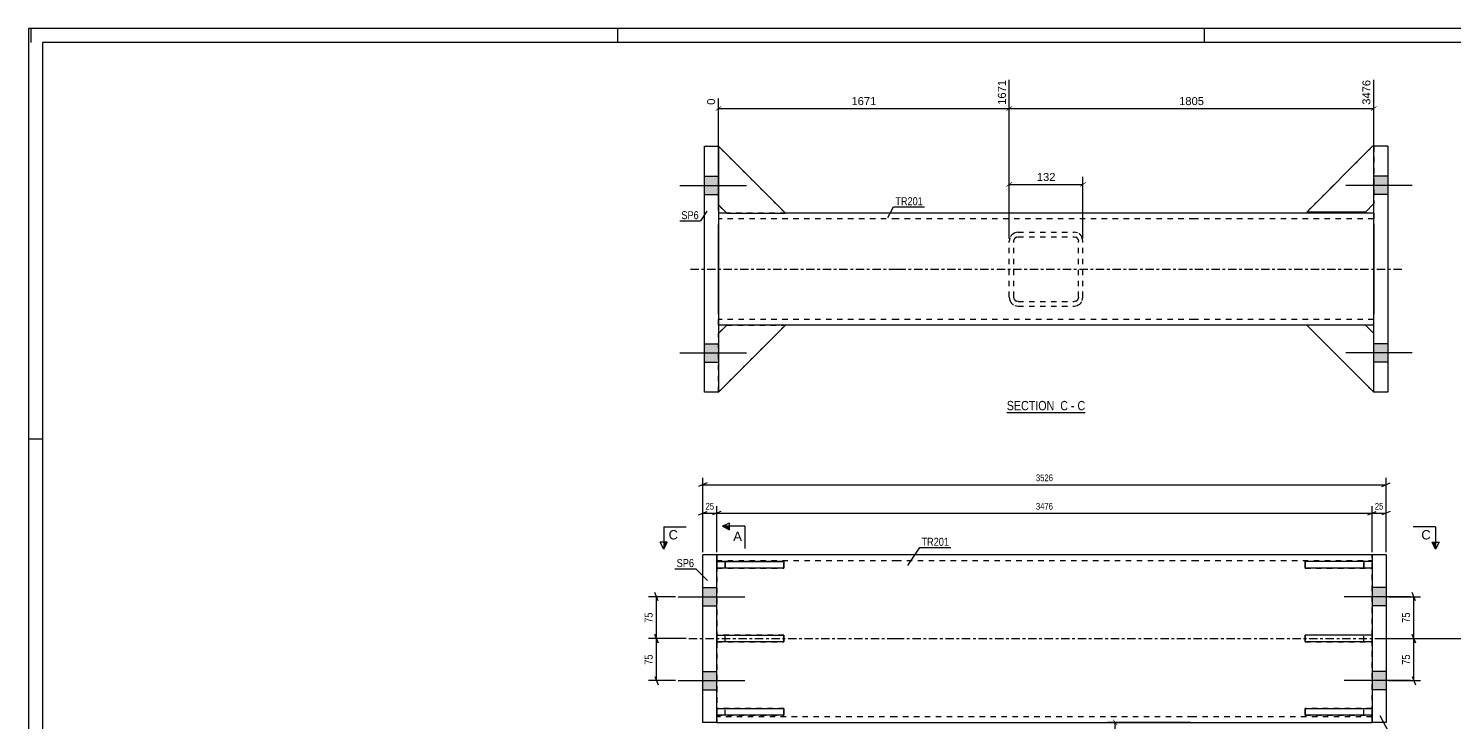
# Model space of a CAD drawing. Header units: millimetres. Extents: x 0 to 841, y 0 to 594.
# Drawn here: x 0 to 510, y 346 to 594 of the extents above; entities that cross this region are included whole.
import ezdxf

# ---------------------------------------------------------------- set-up
doc = ezdxf.new("R2010")
doc.units = ezdxf.units.MM
doc.linetypes.add('DXK_LINE_DOT2', pattern=[3.9198, 1.9599, -1.9599])
doc.linetypes.add('DXK_LINE_DOT3', pattern=[5.9187, 2.979, -0.9799, 0.9799, -0.9799])
doc.styles.add('Arial', font='ARIAL.TTF', dxfattribs={"height": 0.2})
doc.styles.add('Arial Narrow', font='ARIALN.TTF', dxfattribs={"height": 0.2})

# ---------------------------------------------------------------- blocks, each defined once
blk = doc.blocks.new('Unknown-122566683-1134')
at = {"color": 5, "linetype": 'Continuous'}
for p, q in [((841, 594), (0, 594)), ((0, 594), (0, 0)), ((1, 589), (1, 594)), ((211, 589), (211, 594)), ((421, 589), (421, 594)), ((836, 589), (5, 589)), ((5, 589), (5, 5)), ((5, 447), (0, 447))]:
    blk.add_line(p, q, dxfattribs=at)
blk = doc.blocks.new('Unknown-122566683-14 - 1249')
at = {"color": 6, "linetype": 'Continuous'}
blk.add_line((350.23, 456.62), (378.3, 456.62), dxfattribs=at)
at = {"color": 0, "linetype": 'Continuous'}
blk.add_wipeout([(368.33, 457.37), (368.33, 460.87), (350.23, 460.87), (350.23, 457.37)], dxfattribs=at)
blk.add_wipeout([(372.15, 457.37), (372.15, 460.87), (369.38, 460.87), (369.38, 457.37)], dxfattribs=at)
at = {"color": 7, "linetype": 'Continuous', "style": 'Arial Narrow'}
blk.add_text('SECTION ', height=3.34, dxfattribs=at).set_placement((350.23, 457.37))
at = {"color": 0, "linetype": 'Continuous'}
blk.add_wipeout([(374.48, 457.37), (374.48, 460.87), (373.2, 460.87), (373.2, 457.37)], dxfattribs=at)
at = {"color": 7, "linetype": 'Continuous', "style": 'Arial Narrow'}
blk.add_text('C', height=3.34, dxfattribs=at).set_placement((369.38, 457.37))
at = {"color": 0, "linetype": 'Continuous'}
blk.add_wipeout([(378.3, 457.37), (378.3, 460.87), (375.53, 460.87), (375.53, 457.37)], dxfattribs=at)
at = {"color": 7, "linetype": 'Continuous', "style": 'Arial Narrow'}
for s, p in [('C', (375.53, 457.37)), ('-', (373.2, 457.37))]:
    blk.add_text(s, height=3.34, dxfattribs=at).set_placement(p)
blk = doc.blocks.new('Part-122566683-2838 - 2769')
at = {"color": 2, "linetype": 'Continuous'}
for p, q in [((486.01, 405.63), (481.01, 405.63)), ((481.01, 405.63), (481.01, 345.63)), ((486.01, 405.63), (486.01, 345.63)), ((486.01, 345.63), (481.01, 345.63))]:
    blk.add_line(p, q, dxfattribs=at)
blk = doc.blocks.new('Part-122566683-2773 - 2769')
at = {"color": 7, "linetype": 'DXK_LINE_DOT2'}
for p, q in [((270.41, 376.9), (246.41, 376.9)), ((246.41, 376.9), (246.41, 374.5)), ((246.41, 374.5), (270.41, 374.5)), ((249.41, 374.5), (249.41, 376.9)), ((270.41, 374.5), (270.41, 376.9))]:
    blk.add_line(p, q, dxfattribs=at)
blk = doc.blocks.new('Part-122566683-2771 - 2769')
at = {"color": 2, "linetype": 'Continuous'}
for p, q in [((246.41, 403.2), (270.41, 403.2)), ((246.41, 403.2), (246.41, 400.8)), ((270.41, 400.8), (246.41, 400.8)), ((270.41, 403.2), (270.41, 400.8))]:
    blk.add_line(p, q, dxfattribs=at)
at = {"color": 7, "linetype": 'DXK_LINE_DOT2'}
blk.add_line((249.41, 400.8), (249.41, 403.2), dxfattribs=at)
blk = doc.blocks.new('Part-122566683-2780 - 2769')
at = {"color": 2, "linetype": 'Continuous'}
for p, q in [((310.41, 405.63), (246.4, 405.63)), ((416.91, 405.63), (310.51, 405.63)), ((481.01, 405.63), (417.01, 405.63)), ((246.4, 345.63), (310.41, 345.63)), ((310.51, 345.63), (416.91, 345.63)), ((417.01, 345.63), (481.01, 345.63))]:
    blk.add_line(p, q, dxfattribs=at)
at = {"color": 7, "linetype": 'DXK_LINE_DOT2'}
for p, q in [((246.4, 405.63), (246.4, 345.63)), ((246.4, 403.63), (310.41, 403.63)), ((310.51, 403.63), (416.91, 403.63)), ((417.01, 403.63), (481.01, 403.63)), ((481.01, 345.63), (481.01, 405.63)), ((310.41, 347.63), (246.4, 347.63)), ((416.91, 347.63), (310.51, 347.63)), ((481.01, 347.63), (417.01, 347.63))]:
    blk.add_line(p, q, dxfattribs=at)
at = {"color": 7, "linetype": 'DXK_LINE_DOT3'}
for p, q in [((236.4, 375.63), (310.41, 375.63)), ((310.51, 375.63), (416.91, 375.63)), ((417.01, 375.63), (491.01, 375.63))]:
    blk.add_line(p, q, dxfattribs=at)
blk = doc.blocks.new('Part-122566683-2772 - 2769')
at = {"color": 2, "linetype": 'Continuous'}
for p, q in [((246.41, 348.2), (246.41, 350.6)), ((246.41, 350.6), (270.41, 350.6)), ((270.41, 348.2), (246.41, 348.2)), ((270.41, 350.6), (270.41, 348.2))]:
    blk.add_line(p, q, dxfattribs=at)
at = {"color": 7, "linetype": 'DXK_LINE_DOT2'}
blk.add_line((249.41, 348.2), (249.41, 350.6), dxfattribs=at)
blk = doc.blocks.new('Part-122566683-2774 - 2769')
at = {"color": 7, "linetype": 'DXK_LINE_DOT2'}
for p, q in [((270.41, 403.2), (246.41, 403.2)), ((246.41, 403.2), (246.41, 400.8)), ((246.41, 400.8), (270.41, 400.8)), ((249.41, 403.2), (249.41, 400.8)), ((270.41, 400.8), (270.41, 403.2))]:
    blk.add_line(p, q, dxfattribs=at)
blk = doc.blocks.new('Part-122566683-2775 - 2769')
at = {"color": 7, "linetype": 'DXK_LINE_DOT2'}
for p, q in [((270.41, 350.6), (246.41, 350.6)), ((246.41, 350.6), (246.41, 348.2)), ((246.41, 348.2), (270.41, 348.2)), ((249.41, 348.2), (249.41, 350.6)), ((270.41, 348.2), (270.41, 350.6))]:
    blk.add_line(p, q, dxfattribs=at)
blk = doc.blocks.new('Bolt-122566683-2787 - 2769')
at = {"linetype": 'Continuous'}
for points in [[(481.01, 393.93), (481.01, 387.33), (486.01, 387.33), (486.01, 393.93)], [(481.01, 393.93), (481.01, 387.33), (486.01, 387.33), (486.01, 393.93)], [(481.01, 363.93), (481.01, 357.33), (486.01, 357.33), (486.01, 363.93)], [(481.01, 363.93), (481.01, 357.33), (486.01, 357.33), (486.01, 363.93)]]:
    blk.add_hatch(color=1, dxfattribs=at).paths.add_polyline_path(points)
at = {"color": 1, "linetype": 'Continuous'}
for p, q in [((486.01, 393.93), (481.01, 393.93)), ((486.01, 393.93), (481.01, 393.93)), ((494.81, 390.63), (471.01, 390.63)), ((494.81, 390.63), (471.01, 390.63)), ((486.01, 387.33), (481.01, 387.33)), ((486.01, 387.33), (481.01, 387.33)), ((486.01, 363.93), (481.01, 363.93)), ((486.01, 363.93), (481.01, 363.93)), ((494.81, 360.63), (471.01, 360.63)), ((494.81, 360.63), (471.01, 360.63)), ((486.01, 357.33), (481.01, 357.33)), ((486.01, 357.33), (481.01, 357.33))]:
    blk.add_line(p, q, dxfattribs=at)
blk = doc.blocks.new('Bolt-122566683-2789 - 2769')
at = {"linetype": 'Continuous'}
for points in [[(241.4, 393.93), (241.4, 387.33), (246.4, 387.33), (246.4, 393.93)], [(241.4, 393.93), (241.4, 387.33), (246.4, 387.33), (246.4, 393.93)], [(241.4, 363.93), (241.4, 357.33), (246.4, 357.33), (246.4, 363.93)], [(241.4, 363.93), (241.4, 357.33), (246.4, 357.33), (246.4, 363.93)]]:
    blk.add_hatch(color=1, dxfattribs=at).paths.add_polyline_path(points)
at = {"color": 1, "linetype": 'Continuous'}
for p, q in [((241.4, 393.93), (246.4, 393.93)), ((241.4, 393.93), (246.4, 393.93)), ((232.6, 390.63), (256.4, 390.63)), ((232.6, 390.63), (256.4, 390.63)), ((241.4, 387.33), (246.4, 387.33)), ((241.4, 387.33), (246.4, 387.33)), ((241.4, 363.93), (246.4, 363.93)), ((241.4, 363.93), (246.4, 363.93)), ((232.6, 360.63), (256.4, 360.63)), ((232.6, 360.63), (256.4, 360.63)), ((241.4, 357.33), (246.4, 357.33)), ((241.4, 357.33), (246.4, 357.33))]:
    blk.add_line(p, q, dxfattribs=at)
blk = doc.blocks.new('Part-122566683-2810 - 2769')
at = {"color": 2, "linetype": 'Continuous'}
for p, q in [((246.41, 376.9), (270.41, 376.9)), ((246.41, 376.9), (246.41, 374.5)), ((270.41, 374.5), (246.41, 374.5)), ((270.41, 376.9), (270.41, 374.5))]:
    blk.add_line(p, q, dxfattribs=at)
at = {"color": 7, "linetype": 'DXK_LINE_DOT2'}
blk.add_line((249.41, 374.5), (249.41, 376.9), dxfattribs=at)
blk = doc.blocks.new('Part-122566683-2811 - 2769')
at = {"color": 7, "linetype": 'DXK_LINE_DOT2'}
for p, q in [((481.01, 350.6), (457.01, 350.6)), ((457.01, 350.6), (457.01, 348.2)), ((457.01, 348.2), (481.01, 348.2)), ((478.01, 348.2), (478.01, 350.6)), ((481.01, 348.2), (481.01, 350.6))]:
    blk.add_line(p, q, dxfattribs=at)
blk = doc.blocks.new('Part-122566683-2812 - 2769')
at = {"color": 7, "linetype": 'DXK_LINE_DOT2'}
for p, q in [((481.01, 403.2), (457.01, 403.2)), ((457.01, 403.2), (457.01, 400.8)), ((457.01, 400.8), (481.01, 400.8)), ((478.01, 403.2), (478.01, 400.8)), ((481.01, 400.8), (481.01, 403.2))]:
    blk.add_line(p, q, dxfattribs=at)
blk = doc.blocks.new('Part-122566683-2813 - 2769')
at = {"color": 7, "linetype": 'DXK_LINE_DOT2'}
for p, q in [((481.01, 376.9), (457.01, 376.9)), ((457.01, 376.9), (457.01, 374.5)), ((457.01, 374.5), (481.01, 374.5)), ((478.01, 374.5), (478.01, 376.9)), ((481.01, 374.5), (481.01, 376.9))]:
    blk.add_line(p, q, dxfattribs=at)
blk = doc.blocks.new('Part-122566683-2814 - 2769')
at = {"color": 2, "linetype": 'Continuous'}
for p, q in [((457.01, 350.6), (481.01, 350.6)), ((457.01, 348.2), (457.01, 350.6)), ((481.01, 348.2), (457.01, 348.2)), ((481.01, 350.6), (481.01, 348.2))]:
    blk.add_line(p, q, dxfattribs=at)
at = {"color": 7, "linetype": 'DXK_LINE_DOT2'}
blk.add_line((478.01, 348.2), (478.01, 350.6), dxfattribs=at)
blk = doc.blocks.new('Part-122566683-2815 - 2769')
at = {"color": 2, "linetype": 'Continuous'}
for p, q in [((481.01, 403.2), (457.01, 403.2)), ((457.01, 400.8), (457.01, 403.2)), ((481.01, 400.8), (457.01, 400.8)), ((481.01, 403.2), (481.01, 400.8))]:
    blk.add_line(p, q, dxfattribs=at)
at = {"color": 7, "linetype": 'DXK_LINE_DOT2'}
blk.add_line((478.01, 400.8), (478.01, 403.2), dxfattribs=at)
blk = doc.blocks.new('Part-122566683-2816 - 2769')
at = {"color": 2, "linetype": 'Continuous'}
for p, q in [((481.01, 376.9), (457.01, 376.9)), ((457.01, 374.5), (457.01, 376.9)), ((481.01, 374.5), (457.01, 374.5)), ((481.01, 376.9), (481.01, 374.5))]:
    blk.add_line(p, q, dxfattribs=at)
at = {"color": 7, "linetype": 'DXK_LINE_DOT2'}
blk.add_line((478.01, 374.5), (478.01, 376.9), dxfattribs=at)
blk = doc.blocks.new('Part-122566683-2828 - 2769')
at = {"color": 2, "linetype": 'Continuous'}
for p, q in [((241.4, 345.63), (241.4, 405.63)), ((246.4, 405.63), (241.4, 405.63)), ((246.4, 345.63), (246.4, 405.63)), ((246.4, 345.63), (241.4, 345.63))]:
    blk.add_line(p, q, dxfattribs=at)
blk = doc.blocks.new('Part-122566683-1252 - 1249')
at = {"color": 7, "linetype": 'DXK_LINE_DOT2'}
for p, q in [((354.3, 521.07), (353.08, 520.82)), ((354.3, 521.07), (374.3, 521.07)), ((375.53, 520.82), (374.3, 521.07)), ((351.35, 519.09), (351.1, 517.87)), ((351.1, 497.87), (351.1, 517.87)), ((352.7, 517.87), (352.83, 518.48)), ((352.7, 497.87), (352.7, 517.87)), ((353.69, 519.34), (354.3, 519.47)), ((354.3, 519.47), (374.3, 519.47)), ((374.3, 519.47), (374.92, 519.34)), ((375.78, 518.48), (375.9, 517.87)), ((375.9, 497.87), (375.9, 517.87)), ((377.5, 517.87), (377.26, 519.09)), ((377.5, 497.87), (377.5, 517.87)), ((351.1, 497.87), (351.35, 496.64)), ((352.83, 497.25), (352.7, 497.87)), ((354.3, 496.27), (353.69, 496.39)), ((354.3, 496.27), (374.3, 496.27)), ((374.92, 496.39), (374.3, 496.27)), ((375.9, 497.87), (375.78, 497.25)), ((377.26, 496.64), (377.5, 497.87)), ((353.08, 494.91), (354.3, 494.67)), ((354.3, 494.67), (374.3, 494.67)), ((374.3, 494.67), (375.53, 494.91))]:
    blk.add_line(p, q, dxfattribs=at)
for centre, radius, start, end in [((354.3, 517.87), 3.2, 112.5, 157.5), ((374.3, 517.87), 3.2, 22.5, 67.5), ((354.3, 517.87), 1.6, 112.5, 157.5), ((374.3, 517.87), 1.6, 22.5, 67.5), ((354.3, 497.87), 3.2, 202.5, 247.5), ((354.3, 497.87), 1.6, 202.5, 247.5), ((374.3, 497.87), 1.6, 292.5, 337.5), ((374.3, 497.87), 3.2, 292.5, 337.5)]:
    blk.add_arc(centre, radius, start, end, dxfattribs=at)
blk = doc.blocks.new('Part-122566683-1294 - 1249')
at = {"color": 7, "linetype": 'DXK_LINE_DOT2'}
for p, q in [((478.6, 487.87), (457.6, 487.87)), ((457.6, 487.87), (481.6, 463.87)), ((481.6, 484.87), (478.6, 487.87)), ((481.6, 463.87), (481.6, 484.87))]:
    blk.add_line(p, q, dxfattribs=at)
blk = doc.blocks.new('Part-122566683-1253 - 1249')
at = {"color": 2, "linetype": 'Continuous'}
for p, q in [((481.6, 463.87), (481.6, 551.87)), ((486.6, 551.87), (481.6, 551.87)), ((486.6, 551.87), (486.6, 463.87)), ((486.6, 463.87), (481.6, 463.87))]:
    blk.add_line(p, q, dxfattribs=at)
blk = doc.blocks.new('Bolt-122566683-1320 - 1249')
at = {"linetype": 'Continuous'}
for points in [[(481.6, 541.17), (481.6, 534.57), (486.6, 534.57), (486.6, 541.17)], [(481.6, 541.17), (481.6, 534.57), (486.6, 534.57), (486.6, 541.17)], [(481.6, 481.17), (481.6, 474.57), (486.6, 474.57), (486.6, 481.17)], [(481.6, 481.17), (481.6, 474.57), (486.6, 474.57), (486.6, 481.17)]]:
    blk.add_hatch(color=1, dxfattribs=at).paths.add_polyline_path(points)
at = {"color": 1, "linetype": 'Continuous'}
for p, q in [((486.6, 541.17), (481.6, 541.17)), ((486.6, 541.17), (481.6, 541.17)), ((495.4, 537.87), (471.6, 537.87)), ((495.4, 537.87), (471.6, 537.87)), ((486.6, 534.57), (481.6, 534.57)), ((486.6, 534.57), (481.6, 534.57)), ((486.6, 481.17), (481.6, 481.17)), ((486.6, 481.17), (481.6, 481.17)), ((495.4, 477.87), (471.6, 477.87)), ((495.4, 477.87), (471.6, 477.87)), ((486.6, 474.57), (481.6, 474.57)), ((486.6, 474.57), (481.6, 474.57))]:
    blk.add_line(p, q, dxfattribs=at)
blk = doc.blocks.new('Part-122566683-1271 - 1249')
at = {"color": 2, "linetype": 'Continuous'}
for p, q in [((242, 551.87), (247, 551.87)), ((242, 463.87), (242, 551.87)), ((247, 551.87), (247, 463.87)), ((247, 463.87), (242, 463.87))]:
    blk.add_line(p, q, dxfattribs=at)
blk = doc.blocks.new('Part-122566683-1292 - 1249')
at = {"color": 7, "linetype": 'DXK_LINE_DOT2'}
for p, q in [((478.6, 487.87), (457.6, 487.87)), ((457.6, 487.87), (481.6, 463.87)), ((481.6, 484.87), (478.6, 487.87)), ((481.6, 463.87), (481.6, 484.87))]:
    blk.add_line(p, q, dxfattribs=at)
blk = doc.blocks.new('Part-122566683-1293 - 1249')
at = {"color": 2, "linetype": 'Continuous'}
for p, q in [((478.6, 487.87), (457.6, 487.87)), ((457.6, 487.87), (481.6, 463.87)), ((481.6, 484.87), (478.6, 487.87))]:
    blk.add_line(p, q, dxfattribs=at)
at = {"color": 7, "linetype": 'DXK_LINE_DOT2'}
blk.add_line((481.6, 463.87), (481.6, 484.87), dxfattribs=at)
blk = doc.blocks.new('Part-122566683-1295 - 1249')
at = {"color": 7, "linetype": 'DXK_LINE_DOT2'}
for p, q in [((457.6, 528.32), (481.29, 552)), ((481.6, 552), (481.6, 531.32)), ((481.6, 531.32), (478.6, 528.32)), ((478.6, 528.32), (457.6, 528.32))]:
    blk.add_line(p, q, dxfattribs=at)
blk = doc.blocks.new('Part-122566683-1296 - 1249')
at = {"color": 2, "linetype": 'Continuous'}
for p, q in [((457.6, 528.32), (481.29, 552)), ((481.6, 552), (481.6, 551.87)), ((481.6, 531.32), (478.6, 528.32)), ((478.6, 528.32), (457.6, 528.32))]:
    blk.add_line(p, q, dxfattribs=at)
at = {"color": 7, "linetype": 'DXK_LINE_DOT2'}
for p, q in [((481.6, 552), (481.6, 552)), ((481.6, 551.87), (481.6, 531.32))]:
    blk.add_line(p, q, dxfattribs=at)
blk = doc.blocks.new('Part-122566683-1297 - 1249')
at = {"color": 7, "linetype": 'DXK_LINE_DOT2'}
for p, q in [((457.6, 528.32), (481.29, 552)), ((481.6, 552), (481.6, 531.32)), ((481.6, 531.32), (478.6, 528.32)), ((478.6, 528.32), (457.6, 528.32))]:
    blk.add_line(p, q, dxfattribs=at)
blk = doc.blocks.new('Part-122566683-1298 - 1249')
at = {"color": 7, "linetype": 'DXK_LINE_DOT2'}
for p, q in [((247, 484.87), (250, 487.87)), ((271, 487.87), (247, 463.87)), ((250, 487.87), (271, 487.87)), ((247, 463.87), (247, 484.87))]:
    blk.add_line(p, q, dxfattribs=at)
blk = doc.blocks.new('Part-122566683-1299 - 1249')
at = {"color": 2, "linetype": 'Continuous'}
for p, q in [((247, 484.87), (250, 487.87)), ((271, 487.87), (247, 463.87)), ((271, 487.87), (250, 487.87))]:
    blk.add_line(p, q, dxfattribs=at)
at = {"color": 7, "linetype": 'DXK_LINE_DOT2'}
blk.add_line((247, 463.87), (247, 484.87), dxfattribs=at)
blk = doc.blocks.new('Part-122566683-1300 - 1249')
at = {"color": 7, "linetype": 'DXK_LINE_DOT2'}
for p, q in [((247, 484.87), (250, 487.87)), ((271, 487.87), (247, 463.87)), ((250, 487.87), (271, 487.87)), ((247, 463.87), (247, 484.87))]:
    blk.add_line(p, q, dxfattribs=at)
blk = doc.blocks.new('Part-122566683-1301 - 1249')
at = {"color": 7, "linetype": 'DXK_LINE_DOT2'}
for p, q in [((271, 527.87), (247, 551.87)), ((247, 551.87), (247, 530.87)), ((247, 530.87), (250, 527.87)), ((250, 527.87), (271, 527.87))]:
    blk.add_line(p, q, dxfattribs=at)
blk = doc.blocks.new('Part-122566683-1302 - 1249')
at = {"color": 2, "linetype": 'Continuous'}
for p, q in [((271, 527.87), (247, 551.87)), ((247, 530.87), (250, 527.87)), ((250, 527.87), (271, 527.87))]:
    blk.add_line(p, q, dxfattribs=at)
at = {"color": 7, "linetype": 'DXK_LINE_DOT2'}
blk.add_line((247, 551.87), (247, 530.87), dxfattribs=at)
blk = doc.blocks.new('Part-122566683-1303 - 1249')
at = {"color": 7, "linetype": 'DXK_LINE_DOT2'}
for p, q in [((271, 527.87), (247, 551.87)), ((247, 551.87), (247, 530.87)), ((247, 530.87), (250, 527.87)), ((250, 527.87), (271, 527.87))]:
    blk.add_line(p, q, dxfattribs=at)
blk = doc.blocks.new('Part-122566683-1318 - 1249')
at = {"color": 2, "linetype": 'Continuous'}
for p, q in [((250, 527.87), (247, 527.87)), ((311, 527.87), (271, 527.87)), ((417.5, 527.87), (311.1, 527.87)), ((481.6, 527.87), (417.6, 527.87)), ((247, 491.87), (247, 523.87)), ((481.6, 523.87), (481.6, 491.87)), ((250, 487.87), (247, 487.87)), ((311, 487.87), (271, 487.87)), ((417.5, 487.87), (311.1, 487.87)), ((457.6, 487.87), (417.6, 487.87)), ((481.6, 487.87), (478.6, 487.87))]:
    blk.add_line(p, q, dxfattribs=at)
at = {"color": 7, "linetype": 'DXK_LINE_DOT2'}
for p, q in [((247, 527.87), (247, 523.87)), ((247, 527.87), (247, 526.7)), ((311, 525.87), (247, 525.87)), ((271, 527.87), (250, 527.87)), ((417.5, 525.87), (311.1, 525.87)), ((481.6, 525.87), (417.6, 525.87)), ((481.6, 527.87), (481.6, 523.87)), ((481.6, 527.87), (481.6, 526.7)), ((247, 487.87), (247, 491.87)), ((481.6, 487.87), (481.6, 491.87)), ((311, 489.87), (247, 489.87)), ((271, 487.87), (250, 487.87)), ((417.5, 489.87), (311.1, 489.87)), ((481.6, 489.87), (417.6, 489.87)), ((478.6, 487.87), (457.6, 487.87))]:
    blk.add_line(p, q, dxfattribs=at)
at = {"color": 7, "linetype": 'DXK_LINE_DOT3'}
for p, q in [((237, 507.87), (311, 507.87)), ((311.1, 507.87), (417.5, 507.87)), ((417.6, 507.87), (491.6, 507.87))]:
    blk.add_line(p, q, dxfattribs=at)
blk = doc.blocks.new('Bolt-122566683-1323 - 1249')
at = {"linetype": 'Continuous'}
for points in [[(247, 534.57), (247, 541.17), (242, 541.17), (242, 534.57)], [(247, 534.57), (247, 541.17), (242, 541.17), (242, 534.57)], [(247, 474.57), (247, 481.17), (242, 481.17), (242, 474.57)], [(247, 474.57), (247, 481.17), (242, 481.17), (242, 474.57)]]:
    blk.add_hatch(color=1, dxfattribs=at).paths.add_polyline_path(points)
at = {"color": 1, "linetype": 'Continuous'}
for p, q in [((242, 541.17), (247, 541.17)), ((242, 541.17), (247, 541.17)), ((233.2, 537.87), (257, 537.87)), ((233.2, 537.87), (257, 537.87)), ((242, 534.57), (247, 534.57)), ((242, 534.57), (247, 534.57)), ((242, 481.17), (247, 481.17)), ((242, 481.17), (247, 481.17)), ((233.2, 477.87), (257, 477.87)), ((233.2, 477.87), (257, 477.87)), ((242, 474.57), (247, 474.57)), ((242, 474.57), (247, 474.57))]:
    blk.add_line(p, q, dxfattribs=at)
blk = doc.blocks.new('StraightDimension-122566683-2980 - 2769')
at = {"color": 7, "linetype": 'Continuous'}
for p, q in [((242.9, 431.34), (239.9, 430.14)), ((241.4, 406.63), (241.4, 433.24)), ((241.4, 430.74), (486.01, 430.74)), ((484.51, 430.14), (487.51, 431.34)), ((486.01, 406.63), (486.01, 433.24))]:
    blk.add_line(p, q, dxfattribs=at)
at = {"color": 0}
blk.add_wipeout([(367.25, 431.49), (367.25, 434.99), (360.16, 434.99), (360.16, 431.49)], dxfattribs=at)
at = {"color": 3, "style": 'Arial Narrow'}
blk.add_text('3526', height=2.386, dxfattribs=at).set_placement((360.66, 431.99))
blk = doc.blocks.new('StraightDimension-122566683-3033 - 2769')
at = {"linetype": 'Continuous'}
for points in [[(388.21, 346.53), (388.36, 346.73), (389.86, 344.73), (389.71, 344.53)], [(389.86, 240.63), (389.71, 240.43), (388.21, 242.43), (388.36, 242.63)]]:
    blk.add_hatch(color=7, dxfattribs=at).paths.add_polyline_path(points)
at = {"color": 7, "linetype": 'Continuous'}
for p, q in [((415.94, 345.63), (386.33, 345.63)), ((389.03, 241.53), (389.03, 345.63)), ((377.91, 241.53), (391.43, 241.53))]:
    blk.add_line(p, q, dxfattribs=at)
at = {"color": 0}
blk.add_wipeout([(388.43, 298.62), (384.23, 298.62), (384.23, 288.53), (388.43, 288.53)], dxfattribs=at)
at = {"color": 3, "style": 'Arial'}
blk.add_text('2890', height=2.865, rotation=90.0002, dxfattribs=at).set_placement((387.83, 289.13))
blk = doc.blocks.new('StraightDimension-122566683-3105 - 2769')
at = {"color": 7, "linetype": 'Continuous'}
for p, q in [((487.01, 390.63), (498.31, 390.63)), ((496.51, 389.13), (495.31, 392.13)), ((495.91, 375.63), (495.91, 390.63)), ((482.01, 375.63), (498.31, 375.63)), ((495.31, 377.13), (496.51, 374.13))]:
    blk.add_line(p, q, dxfattribs=at)
at = {"color": 0}
blk.add_wipeout([(495.16, 385.56), (490.96, 385.56), (490.96, 380.7), (495.16, 380.7)], dxfattribs=at)
at = {"color": 3, "style": 'Arial Narrow'}
blk.add_text('75', height=2.863, rotation=90.0002, dxfattribs=at).set_placement((494.56, 381.3))
blk = doc.blocks.new('StraightDimension-122566683-3114 - 2769')
at = {"color": 7, "linetype": 'Continuous'}
for p, q in [((482.01, 375.63), (498.31, 375.63)), ((496.51, 374.13), (495.31, 377.13)), ((495.91, 360.63), (495.91, 375.63)), ((487.01, 360.63), (498.31, 360.63)), ((495.31, 362.13), (496.51, 359.13))]:
    blk.add_line(p, q, dxfattribs=at)
at = {"color": 0}
blk.add_wipeout([(495.16, 370.56), (490.96, 370.56), (490.96, 365.7), (495.16, 365.7)], dxfattribs=at)
at = {"color": 3, "style": 'Arial Narrow'}
blk.add_text('75', height=2.863, rotation=90.0002, dxfattribs=at).set_placement((494.56, 366.3))
blk = doc.blocks.new('StraightDimension-122566683-3124 - 2769')
at = {"color": 7, "linetype": 'Continuous'}
for p, q in [((482.01, 375.63), (636.55, 375.63)), ((634.75, 374.13), (633.55, 377.13)), ((634.15, 211.53), (634.15, 375.63)), ((599.9, 211.53), (636.55, 211.53)), ((633.55, 213.03), (634.75, 210.03))]:
    blk.add_line(p, q, dxfattribs=at)
at = {"color": 0}
blk.add_wipeout([(633.4, 297.83), (629.2, 297.83), (629.2, 289.32), (633.4, 289.32)], dxfattribs=at)
at = {"color": 3, "style": 'Arial Narrow'}
blk.add_text('3190', height=2.863, rotation=90.0002, dxfattribs=at).set_placement((632.8, 289.92))
blk = doc.blocks.new('StraightDimension-122566683-5132 - 2769')
at = {"color": 7, "linetype": 'Continuous'}
for p, q in [((231.6, 390.63), (221.93, 390.63)), ((225.38, 389.13), (224.18, 392.13)), ((224.78, 375.63), (224.78, 390.63)), ((235.4, 375.63), (221.93, 375.63)), ((224.18, 377.13), (225.38, 374.13))]:
    blk.add_line(p, q, dxfattribs=at)
at = {"color": 0}
blk.add_wipeout([(224.03, 385.56), (219.83, 385.56), (219.83, 380.7), (224.03, 380.7)], dxfattribs=at)
at = {"color": 3, "style": 'Arial Narrow'}
blk.add_text('75', height=2.863, rotation=90.0002, dxfattribs=at).set_placement((223.43, 381.3))
blk = doc.blocks.new('StraightDimension-122566683-5133 - 2769')
at = {"color": 7, "linetype": 'Continuous'}
for p, q in [((235.4, 375.63), (221.93, 375.63)), ((225.38, 374.13), (224.18, 377.13)), ((224.78, 360.63), (224.78, 375.63)), ((231.6, 360.63), (221.93, 360.63)), ((224.18, 362.13), (225.38, 359.13))]:
    blk.add_line(p, q, dxfattribs=at)
at = {"color": 0}
blk.add_wipeout([(224.03, 370.56), (219.83, 370.56), (219.83, 365.7), (224.03, 365.7)], dxfattribs=at)
at = {"color": 3, "style": 'Arial Narrow'}
blk.add_text('75', height=2.863, rotation=90.0002, dxfattribs=at).set_placement((223.43, 366.3))
blk = doc.blocks.new('StraightDimension-122566683-6290 - 2769')
at = {"color": 7, "linetype": 'Continuous'}
for p, q in [((479.51, 419.96), (482.51, 421.16)), ((481.01, 406.63), (481.01, 423.06)), ((481.01, 420.56), (486.01, 420.56)), ((487.51, 421.16), (484.51, 419.96)), ((486.01, 406.63), (486.01, 423.06))]:
    blk.add_line(p, q, dxfattribs=at)
at = {"color": 0}
blk.add_wipeout([(485.53, 421.31), (485.53, 424.81), (481.48, 424.81), (481.48, 421.31)], dxfattribs=at)
at = {"color": 3, "style": 'Arial Narrow'}
blk.add_text('25', height=2.386, dxfattribs=at).set_placement((481.98, 421.81))
blk = doc.blocks.new('StraightDimension-122566683-6291 - 2769')
at = {"color": 7, "linetype": 'Continuous'}
for p, q in [((247.9, 421.16), (244.9, 419.96)), ((246.4, 406.63), (246.4, 423.06)), ((246.4, 420.56), (481.01, 420.56)), ((479.51, 419.96), (482.51, 421.16)), ((481.01, 406.63), (481.01, 423.06))]:
    blk.add_line(p, q, dxfattribs=at)
at = {"color": 0}
blk.add_wipeout([(367.25, 421.31), (367.25, 424.81), (360.16, 424.81), (360.16, 421.31)], dxfattribs=at)
at = {"color": 3, "style": 'Arial Narrow'}
blk.add_text('3476', height=2.386, dxfattribs=at).set_placement((360.66, 421.81))
blk = doc.blocks.new('StraightDimension-122566683-6292 - 2769')
at = {"color": 7, "linetype": 'Continuous'}
for p, q in [((239.9, 419.96), (242.9, 421.16)), ((241.4, 406.63), (241.4, 423.06)), ((241.4, 420.56), (246.4, 420.56)), ((247.9, 421.16), (244.9, 419.96)), ((246.4, 406.63), (246.4, 423.06))]:
    blk.add_line(p, q, dxfattribs=at)
at = {"color": 0}
blk.add_wipeout([(245.93, 421.31), (245.93, 424.81), (241.88, 424.81), (241.88, 421.31)], dxfattribs=at)
at = {"color": 3, "style": 'Arial Narrow'}
blk.add_text('25', height=2.386, dxfattribs=at).set_placement((242.38, 421.81))
blk = doc.blocks.new('StraightDimension-122566683-1535 - 1249')
at = {"linetype": 'Continuous'}
for points in [[(350.2, 537.39), (350, 537.54), (352, 539.04), (352.2, 538.89)], [(378.4, 539.04), (378.6, 538.89), (376.6, 537.39), (376.4, 537.54)]]:
    blk.add_hatch(color=7, dxfattribs=at).paths.add_polyline_path(points)
at = {"color": 7, "linetype": 'Continuous'}
for p, q in [((351.1, 518.87), (351.1, 540.92)), ((351.1, 538.22), (377.5, 538.22)), ((377.5, 518.87), (377.5, 540.92))]:
    blk.add_line(p, q, dxfattribs=at)
at = {"color": 0}
blk.add_wipeout([(368.24, 538.82), (368.24, 543.02), (360.37, 543.02), (360.37, 538.82)], dxfattribs=at)
at = {"color": 3, "style": 'Arial'}
blk.add_text('132', height=2.865, dxfattribs=at).set_placement((360.97, 539.42))
blk = doc.blocks.new('StraightDimension-122566683-5230 - 1249')
at = {"linetype": 'Continuous'}
for points in [[(350.2, 564.56), (350, 564.71), (352, 566.21), (352.2, 566.06)], [(482.5, 566.21), (482.7, 566.06), (480.7, 564.56), (480.5, 564.71)]]:
    blk.add_hatch(color=7, dxfattribs=at).paths.add_polyline_path(points)
at = {"color": 7, "linetype": 'Continuous'}
for p, q in [((351.1, 518.87), (351.1, 575.58)), ((481.6, 528.87), (481.6, 575.58)), ((351.1, 565.39), (481.6, 565.39))]:
    blk.add_line(p, q, dxfattribs=at)
at = {"color": 0, "linetype": 'Continuous'}
blk.add_wipeout([(481, 576.18), (476.8, 576.18), (476.8, 566.09), (481, 566.09)], dxfattribs=at)
at = {"color": 0}
blk.add_wipeout([(421.4, 565.99), (421.4, 570.19), (411.31, 570.19), (411.31, 565.99)], dxfattribs=at)
at = {"color": 3, "linetype": 'Continuous', "style": 'Arial'}
blk.add_text('3476', height=2.865, rotation=90.0002, dxfattribs=at).set_placement((480.4, 566.69))
at = {"color": 3, "style": 'Arial'}
blk.add_text('1805', height=2.865, dxfattribs=at).set_placement((411.91, 566.59))
blk = doc.blocks.new('StraightDimension-122566683-5231 - 1249')
at = {"linetype": 'Continuous'}
for points in [[(246.1, 564.56), (245.9, 564.71), (247.9, 566.21), (248.1, 566.06)], [(352, 566.21), (352.2, 566.06), (350.2, 564.56), (350, 564.71)]]:
    blk.add_hatch(color=7, dxfattribs=at).paths.add_polyline_path(points)
at = {"color": 7, "linetype": 'Continuous'}
for p, q in [((351.1, 518.87), (351.1, 575.58)), ((247, 528.87), (247, 568.91)), ((247, 565.39), (351.1, 565.39))]:
    blk.add_line(p, q, dxfattribs=at)
at = {"color": 0, "linetype": 'Continuous'}
for points in [[(350.5, 576.18), (346.3, 576.18), (346.3, 566.09), (350.5, 566.09)], [(246.4, 569.51), (242.2, 569.51), (242.2, 566.09), (246.4, 566.09)]]:
    blk.add_wipeout(points, dxfattribs=at)
at = {"color": 0}
blk.add_wipeout([(304.1, 565.99), (304.1, 570.19), (294.01, 570.19), (294.01, 565.99)], dxfattribs=at)
at = {"color": 3, "linetype": 'Continuous', "style": 'Arial'}
for s, height, p in [('1671', 2.865, (349.9, 566.69)), ('0', 2.87, (245.8, 566.69))]:
    blk.add_text(s, height=height, rotation=90.0002, dxfattribs=at).set_placement(p)
at = {"color": 3, "style": 'Arial'}
blk.add_text('1671', height=2.865, dxfattribs=at).set_placement((294.61, 566.59))
blk = doc.blocks.new('Mark-122566683-2824 - 2769')
at = {"color": 0}
blk.add_wipeout([(238.24, 401.25), (238.24, 404.25), (232.03, 404.25), (232.03, 401.25)], dxfattribs=at)
blk.add_wipeout([(238.24, 401.25), (238.24, 404.25), (232.03, 404.25), (232.03, 401.25)], dxfattribs=at)
at = {"color": 30, "linetype": 'Continuous'}
for p in [(231.43, 400.65), (243.08, 396.41)]:
    blk.add_line(p, (238.84, 400.65), dxfattribs=at)
at = {"color": 3, "style": 'Arial Narrow'}
blk.add_text('SP6', height=2.863, dxfattribs=at).set_placement((232.03, 401.25))
blk = doc.blocks.new('SectionMark-122566683-5964 - 2769')
at = {"color": 0, "linetype": 'Continuous'}
for points in [[(255.4, 410.6), (255.4, 414.1), (252.29, 414.1), (252.29, 410.6)], [(255.4, 328.44), (255.4, 331.94), (252.29, 331.94), (252.29, 328.44)]]:
    blk.add_wipeout(points, dxfattribs=at)
at = {"linetype": 'Continuous'}
for points in [[(250.9, 415.85), (250.9, 414.6), (248.4, 415.85)], [(250.9, 327.94), (250.9, 326.69), (248.4, 326.69)]]:
    blk.add_hatch(color=6, dxfattribs=at).paths.add_polyline_path(points)
at = {"color": 6, "linetype": 'Continuous'}
for p, q in [((248.4, 415.85), (250.9, 417.1)), ((256.4, 415.85), (248.4, 415.85)), ((248.4, 415.85), (250.9, 414.6)), ((250.9, 414.6), (250.9, 417.1)), ((256.4, 415.85), (256.4, 407.85)), ((256.4, 326.69), (256.4, 334.69)), ((248.4, 326.69), (250.9, 327.94)), ((250.9, 327.94), (250.9, 325.44)), ((256.4, 326.69), (248.4, 326.69)), ((250.9, 325.44), (248.4, 326.69))]:
    blk.add_line(p, q, dxfattribs=at)
at = {"color": 3, "linetype": 'Continuous', "style": 'Arial'}
for p in [(252.29, 410.6), (252.29, 328.44)]:
    blk.add_text('A', height=3.34, dxfattribs=at).set_placement(p)
blk = doc.blocks.new('Mark-122566683-2776 - 2769')
at = {"color": 0}
blk.add_wipeout([(329.55, 408.86), (329.55, 411.86), (319.68, 411.86), (319.68, 408.86)], dxfattribs=at)
blk.add_wipeout([(329.55, 408.86), (329.55, 411.86), (319.68, 411.86), (319.68, 408.86)], dxfattribs=at)
at = {"color": 30, "linetype": 'Continuous'}
for p, q in [((314.77, 401.82), (319.08, 408.26)), ((319.08, 408.26), (330.15, 408.26))]:
    blk.add_line(p, q, dxfattribs=at)
at = {"color": 3, "style": 'Arial Narrow'}
blk.add_text('TR201', height=2.863, dxfattribs=at).set_placement((319.68, 408.86))
blk = doc.blocks.new('Mark-122566683-2834 - 2769')
at = {"color": 0}
blk.add_wipeout([(495.65, 339.31), (495.65, 342.31), (489.44, 342.31), (489.44, 339.31)], dxfattribs=at)
blk.add_wipeout([(495.65, 339.31), (495.65, 342.31), (489.44, 342.31), (489.44, 339.31)], dxfattribs=at)
at = {"color": 30, "linetype": 'Continuous'}
for p, q in [((483.8, 348.17), (488.84, 338.71)), ((488.84, 338.71), (496.25, 338.71))]:
    blk.add_line(p, q, dxfattribs=at)
at = {"color": 3, "style": 'Arial Narrow'}
blk.add_text('SP6', height=2.863, dxfattribs=at).set_placement((489.44, 339.31))
blk = doc.blocks.new('SectionMark-122566683-3156 - 2769')
at = {"color": 0, "linetype": 'Continuous'}
for points in [[(232.52, 411.13), (232.52, 414.63), (229.15, 414.63), (229.15, 411.13)], [(501.99, 411.13), (501.99, 414.63), (498.62, 414.63), (498.62, 411.13)]]:
    blk.add_wipeout(points, dxfattribs=at)
at = {"linetype": 'Continuous'}
for points in [[(227.4, 410.13), (228.65, 410.13), (227.4, 407.63)], [(502.49, 410.13), (503.74, 410.13), (503.74, 407.63)]]:
    blk.add_hatch(color=6, dxfattribs=at).paths.add_polyline_path(points)
at = {"color": 6, "linetype": 'Continuous'}
for p, q in [((227.4, 415.63), (235.4, 415.63)), ((227.4, 415.63), (227.4, 407.63)), ((503.74, 415.63), (495.74, 415.63)), ((503.74, 415.63), (503.74, 407.63)), ((227.4, 407.63), (226.15, 410.13)), ((228.65, 410.13), (226.15, 410.13)), ((227.4, 407.63), (228.65, 410.13)), ((502.49, 410.13), (504.99, 410.13)), ((503.74, 407.63), (502.49, 410.13)), ((504.99, 410.13), (503.74, 407.63))]:
    blk.add_line(p, q, dxfattribs=at)
at = {"color": 3, "linetype": 'Continuous', "style": 'Arial'}
for p in [(229.15, 411.13), (498.62, 411.13)]:
    blk.add_text('C', height=3.34, dxfattribs=at).set_placement(p)
blk = doc.blocks.new('Mark-122566683-1266 - 1249')
at = {"color": 0}
blk.add_wipeout([(239.93, 525.76), (239.93, 528.76), (233.72, 528.76), (233.72, 525.76)], dxfattribs=at)
blk.add_wipeout([(239.93, 525.76), (239.93, 528.76), (233.72, 528.76), (233.72, 525.76)], dxfattribs=at)
at = {"color": 30, "linetype": 'Continuous'}
for p in [(242.87, 528.65), (233.12, 525.16)]:
    blk.add_line(p, (240.53, 525.16), dxfattribs=at)
at = {"color": 3, "style": 'Arial Narrow'}
blk.add_text('SP6', height=2.863, dxfattribs=at).set_placement((233.72, 525.76))
blk = doc.blocks.new('Mark-122566683-1314 - 1249')
at = {"color": 0}
blk.add_wipeout([(320.18, 530.75), (320.18, 533.75), (310.31, 533.75), (310.31, 530.75)], dxfattribs=at)
blk.add_wipeout([(320.18, 530.75), (320.18, 533.75), (310.31, 533.75), (310.31, 530.75)], dxfattribs=at)
at = {"color": 30, "linetype": 'Continuous'}
for p, q in [((307.66, 526.41), (309.71, 530.15)), ((309.71, 530.15), (320.78, 530.15))]:
    blk.add_line(p, q, dxfattribs=at)
at = {"color": 3, "style": 'Arial Narrow'}
blk.add_text('TR201', height=2.863, dxfattribs=at).set_placement((310.31, 530.75))

msp = doc.modelspace()

# ---------------------------------------------------------------- block references
for name in ['Unknown-122566683-1134', 'Part-122566683-1271 - 1249', 'Part-122566683-1301 - 1249', 'Part-122566683-1302 - 1249', 'Part-122566683-1303 - 1249', 'Part-122566683-1295 - 1249', 'Part-122566683-1296 - 1249', 'Part-122566683-1297 - 1249', 'Part-122566683-1253 - 1249', 'Bolt-122566683-1323 - 1249', 'Bolt-122566683-1320 - 1249', 'Part-122566683-1318 - 1249', 'Part-122566683-1252 - 1249', 'Part-122566683-1298 - 1249', 'Part-122566683-1299 - 1249', 'Part-122566683-1300 - 1249', 'Part-122566683-1294 - 1249', 'Part-122566683-1292 - 1249', 'Part-122566683-1293 - 1249', 'Part-122566683-2780 - 2769', 'Part-122566683-2828 - 2769', 'Part-122566683-2838 - 2769', 'Part-122566683-2771 - 2769', 'Part-122566683-2774 - 2769', 'Part-122566683-2812 - 2769', 'Part-122566683-2815 - 2769', 'Bolt-122566683-2789 - 2769', 'Bolt-122566683-2787 - 2769', 'Part-122566683-2773 - 2769', 'Part-122566683-2810 - 2769', 'Part-122566683-2813 - 2769', 'Part-122566683-2816 - 2769', 'Part-122566683-2772 - 2769', 'Part-122566683-2775 - 2769', 'Part-122566683-2811 - 2769', 'Part-122566683-2814 - 2769']:
    msp.add_blockref(name, (0, 0))

# ---------------------------------------------------------------- next in the draw order: block references
for name in ['StraightDimension-122566683-1535 - 1249', 'Unknown-122566683-14 - 1249', 'StraightDimension-122566683-2980 - 2769', 'StraightDimension-122566683-5132 - 2769', 'StraightDimension-122566683-3105 - 2769', 'StraightDimension-122566683-3033 - 2769']:
    msp.add_blockref(name, (0, 0))

# ---------------------------------------------------------------- next in the draw order: block references
for name in ['StraightDimension-122566683-5230 - 1249', 'StraightDimension-122566683-6290 - 2769', 'StraightDimension-122566683-5133 - 2769', 'StraightDimension-122566683-3114 - 2769']:
    msp.add_blockref(name, (0, 0))

# ---------------------------------------------------------------- next in the draw order: block references
for name in ['StraightDimension-122566683-5231 - 1249', 'StraightDimension-122566683-6291 - 2769', 'StraightDimension-122566683-3124 - 2769']:
    msp.add_blockref(name, (0, 0))

# ---------------------------------------------------------------- next in the draw order: block references
for name in ['Mark-122566683-1314 - 1249', 'Mark-122566683-1266 - 1249', 'StraightDimension-122566683-6292 - 2769', 'Mark-122566683-2776 - 2769', 'Mark-122566683-2834 - 2769']:
    msp.add_blockref(name, (0, 0))

# ---------------------------------------------------------------- next in the draw order: block references
for name in ['SectionMark-122566683-5964 - 2769', 'Mark-122566683-2824 - 2769']:
    msp.add_blockref(name, (0, 0))

# ---------------------------------------------------------------- next in the draw order: block references
msp.add_blockref('SectionMark-122566683-3156 - 2769', (0, 0))

doc.saveas('drawing.dxf')
